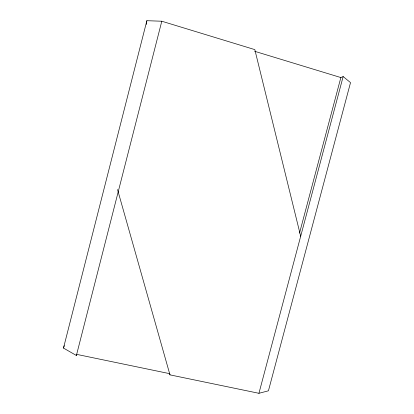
<?xml version="1.0" encoding="UTF-8"?>
<svg xmlns="http://www.w3.org/2000/svg" width="414" height="414" viewBox="0 0 414 414"><rect width="100%" height="100%" fill="white"/><g stroke="black" fill="none" stroke-linecap="round" stroke-linejoin="round"><path stroke-width="0.62" d="M146.292 24.421L146.867 20.7L161.791 21.228L254.817 49.613L300.683 236.275M254.646 51.289L340.862 77.558L343.149 76.564L350.523 82.614L268.427 390.811L258.931 393.3L169.978 374.867L169.709 373.676L76.668 354.368L76.388 355.476L63.477 348.081L146.867 20.7M76.388 355.476L161.791 21.228M299.519 233.113L340.862 77.558M258.931 393.3L343.149 76.564M63.477 348.081L64.299 345.664M117.519 189.54L169.978 374.867"/></g></svg>
